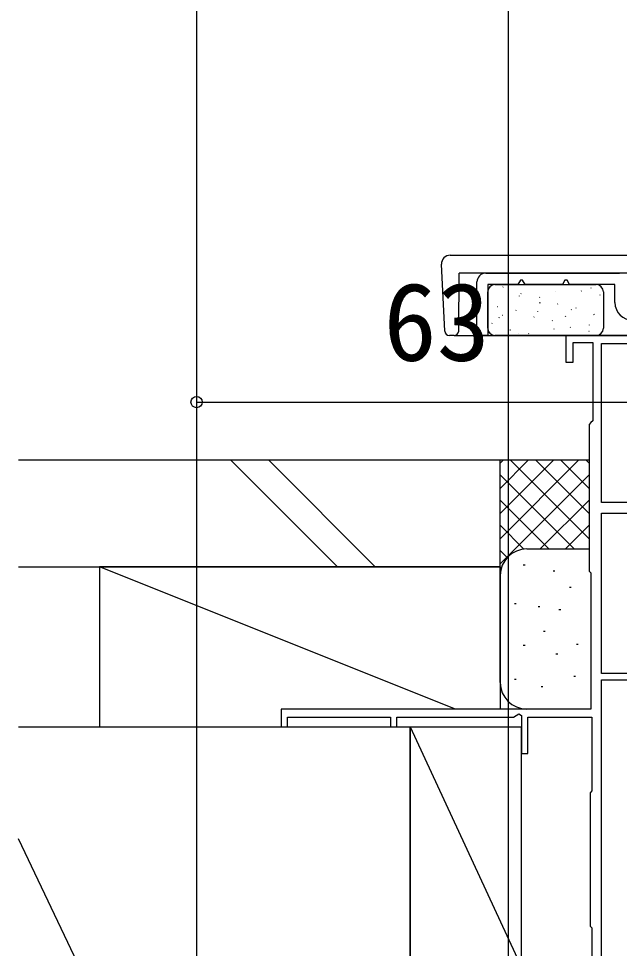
# Model space of a CAD drawing. Units: millimetres, scale not verified. Extents: x -525 to 525, y -783 to 778.
# Drawn here: x -374.5 to -307, y -236.2 to -131.7 of the extents above; entities that cross this region are included whole.
import ezdxf
from ezdxf.enums import TextEntityAlignment as Align

# ---------------------------------------------------------------- set-up
doc = ezdxf.new("R2010")
doc.units = ezdxf.units.MM
doc.header["$LTSCALE"] = 4
for name, color, linetype in [('0-2_YKK_11', 7, 'Continuous'), ('0-3_YKK_11E', 7, 'Continuous'), ('0-5_YKK_13', 4, 'Continuous'), ('0-6_YKK_D', 6, 'Continuous'), ('0-8_YSS_K', 3, 'Continuous')]:
    doc.layers.add(name, color=color, linetype=linetype)
doc.styles.add('ＭＳ ゴシック', font='')
doc.styles.get('ＭＳ ゴシック').set_extended_font_data('MS Gothic')

msp = doc.modelspace()

# ---------------------------------------------------------------- linework, layer by layer
at = {"layer": '0-2_YKK_11'}
msp.add_line((-322, -160.298), (-307, -160.298), dxfattribs=at)
msp.add_lwpolyline([(-307.5, -163.598), (-307.5, -161.598), (-312.596, -161.598), (-312.885, -161.098), (-313.115, -161.098), (-313.404, -161.598), (-317.596, -161.598), (-317.885, -161.098), (-318.115, -161.098), (-318.404, -161.598), (-321.8, -161.598), (-321.8, -167.298), (-323, -167.298), (-323, -161.298)], dxfattribs=at)
for centre, radius, start, end in [((-322, -161.298), 1, 90.00001, 179.99999), ((-305.5, -163.598), 2, 180.00001, 269.99999)]:
    msp.add_arc(centre, radius, start, end, dxfattribs=at)
at = {"layer": '0-3_YKK_11E'}
for points in [[(-298.7, -167.298), (-313, -167.298), (-313, -170.298), (-312.2, -170.298), (-312.2, -168.098), (-310, -168.098), (-310, -176.898), (-310.2, -177.098), (-310.4, -177.298), (-310.4, -193.798), (-310.2, -193.998), (-310.2, -209.298)], [(-303.137, -205.132), (-303.406, -205.298), (-309, -205.298), (-309, -187.298), (-301.635, -187.298), (-299, -187.901), (-299, -188.798), (-298, -188.798), (-298, -186.898), (-301.5, -186.098), (-309, -186.098), (-309, -168.198), (-299.566, -168.198), (-299.306, -168.348)], [(-299, -237.398), (-309, -237.398), (-309, -205.998), (-302.6, -205.998)], [(-310.2, -209.298), (-345, -209.298), (-345, -211.298), (-344.3, -211.298), (-344.3, -210.198), (-332.7, -210.198), (-332.7, -211.298), (-332, -211.298), (-332, -210.198), (-318.9, -210.198), (-318.3, -209.852), (-318, -210.025), (-318, -214.298), (-317.3, -214.298), (-317.3, -210.198), (-310.1, -210.198), (-310.1, -218.498), (-310.3, -218.698), (-310.3, -233.698), (-310.1, -233.898), (-310.1, -237.498)]]:
    msp.add_lwpolyline(points, dxfattribs=at)
at = {"layer": '0-5_YKK_13'}
for p, q in [((-319.497, -65.598), (-319.497, -397.185)), ((-326, -158.298), (-275, -158.298)), ((-326.606, -166.824), (-327, -159.298)), ((-327, -159.298), (-327, -159.298)), ((-325.057, -166.803), (-325, -160.298)), ((-284, -160.298), (-325, -160.298)), ((-321, -161.598), (-309.6, -161.598)), ((-320.087, -161.879), (-320.043, -161.855)), ((-310.193, -161.949), (-310.186, -161.942)), ((-321.8, -166.498), (-321.8, -162.398)), ((-318.215, -162.877), (-318.208, -162.87)), ((-318.062, -162.613), (-318.018, -162.589)), ((-315.985, -163.045), (-315.942, -163.021)), ((-314.187, -162.395), (-314.18, -162.387)), ((-311.293, -162.322), (-311.249, -162.298)), ((-309.216, -162.754), (-309.172, -162.73)), ((-308.8, -162.398), (-308.8, -166.498)), ((-320.73, -164.07), (-320.686, -164.046)), ((-315.946, -163.67), (-315.9, -163.582)), ((-313.961, -163.779), (-313.917, -163.755)), ((-320.156, -165.045), (-320.15, -165.038)), ((-318.653, -164.503), (-318.609, -164.479)), ((-316.162, -164.599), (-316.155, -164.592)), ((-313.057, -165.195), (-313.01, -165.106)), ((-312.401, -164.415), (-312.394, -164.407)), ((-311.884, -164.212), (-311.84, -164.188)), ((-309.859, -164.946), (-309.815, -164.922)), ((-321.321, -165.96), (-321.277, -165.936)), ((-320.515, -165.324), (-320.469, -165.236)), ((-316.628, -165.237), (-316.585, -165.213)), ((-314.552, -165.669), (-314.508, -165.645)), ((-310.348, -166.137), (-310.342, -166.129)), ((-319.296, -166.694), (-319.252, -166.67)), ((-318.37, -167.065), (-318.364, -167.058)), ((-317.22, -167.127), (-317.176, -167.103)), ((-314.343, -166.582), (-314.336, -166.575)), ((-312.527, -166.403), (-312.483, -166.379)), ((-310.451, -166.836), (-310.407, -166.812)), ((-325.607, -167.298), (-326.106, -167.298)), ((-325.557, -167.298), (-325.607, -167.298)), ((-325.557, -167.298), (-286.5, -167.298)), ((-309.6, -167.298), (-321, -167.298)), ((-319.497, -217.377), (-319.497, -518.644))]:
    msp.add_line(p, q, dxfattribs=at)
for centre, radius, start, end in [((-326, -159.298), 1, 90, 180), ((-321, -162.398), 0.8, 90, 180), ((-309.6, -162.398), 0.8, 360, 90), ((-326.106, -166.798), 0.5, 183, 270), ((-325.557, -166.798), 0.5, 270, 357), ((-325.557, -166.798), 0.5, 357, 359.5), ((-321, -166.498), 0.8, 180, 270), ((-309.6, -166.498), 0.8, 270, 0)]:
    msp.add_arc(centre, radius, start, end, dxfattribs=at)
at = {"layer": '0-6_YKK_D'}
for p, q in [((-354.497, -128.934), (-354.497, -428.844)), ((-354.497, -134.254), (-354.497, -175.798)), ((-354.497, -174.798), (-294.997, -174.798))]:
    msp.add_line(p, q, dxfattribs=at)
msp.add_circle((-354.497, -174.798), 0.637, dxfattribs=at)
at = {"layer": '0-8_YSS_K'}
for p, q in [((-374.5, -181.298), (-320.4, -181.298)), ((-350.685, -181.298), (-338.685, -193.298)), ((-334.442, -193.298), (-346.442, -181.298)), ((-320.4, -181.298), (-310.4, -181.298)), ((-320.4, -194.298), (-320.4, -181.298)), ((-311.542, -181.298), (-320.4, -190.156)), ((-314.371, -181.298), (-320.4, -187.328)), ((-317.199, -181.298), (-320.4, -184.499)), ((-320.027, -181.298), (-320.4, -181.671)), ((-310.4, -190.156), (-319.258, -181.298)), ((-310.4, -187.328), (-316.429, -181.298)), ((-310.4, -184.499), (-313.601, -181.298)), ((-310.4, -181.671), (-310.773, -181.298)), ((-310.4, -182.984), (-320.4, -192.984)), ((-312.086, -191.298), (-320.4, -182.984)), ((-314.915, -191.298), (-320.4, -185.813)), ((-310.4, -185.813), (-315.885, -191.298)), ((-317.725, -191.316), (-320.4, -188.641)), ((-310.4, -188.641), (-313.075, -191.316)), ((-319.605, -192.264), (-320.4, -191.47)), ((-317.4, -191.298), (-310.4, -191.298)), ((-325.4, -209.298), (-365.4, -193.298)), ((-320.4, -193.298), (-365.4, -193.298)), ((-320.4, -193.298), (-320.4, -209.298)), ((-317.595, -193.126), (-317.795, -193.126)), ((-320.4, -206.298), (-320.4, -194.298)), ((-314.257, -193.794), (-314.457, -193.794)), ((-312.401, -195.624), (-312.601, -195.624)), ((-318.596, -197.465), (-318.796, -197.465)), ((-315.926, -197.799), (-316.126, -197.799)), ((-313.589, -198.133), (-313.789, -198.133)), ((-315.323, -200.592), (-315.523, -200.592)), ((-317.595, -202.139), (-317.795, -202.139)), ((-311.616, -202.054), (-311.816, -202.054)), ((-313.923, -203.14), (-314.123, -203.14)), ((-311.92, -205.647), (-312.12, -205.647)), ((-318.596, -205.981), (-318.796, -205.981)), ((-315.592, -206.812), (-315.792, -206.812)), ((-310.7, -209.298), (-317.4, -209.298)), ((-330.5, -211.298), (-318, -211.298)), ((-330.5, -238.298), (-330.5, -211.298)), ((-330.5, -211.298), (-318, -238.298)), ((-318, -238.298), (-318, -211.298)), ((-330.5, -316.298), (-374.5, -223.898))]:
    msp.add_line(p, q, dxfattribs=at)
for points in [[(-374.5, -193.298), (-320.4, -193.298), (-320.4, -181.298)], [(-365.4, -193.298), (-365.4, -211.298), (-320.4, -211.298)], [(-374.5, -211.298), (-330.5, -211.298), (-330.5, -316.298), (-374.5, -316.298)]]:
    msp.add_lwpolyline(points, dxfattribs=at)
for centre, start, end in [((-317.4, -194.298), 90, 180), ((-317.4, -206.298), 180, 270)]:
    msp.add_arc(centre, 3, start, end, dxfattribs=at)

# ---------------------------------------------------------------- texts
at = {"layer": '0-6_YKK_D', "style": 'ＭＳ ゴシック'}
msp.add_text('63', height=8.798, dxfattribs=at).set_placement((-333.508, -172.798), align=Align.BOTTOM_LEFT)

doc.saveas('drawing.dxf')
